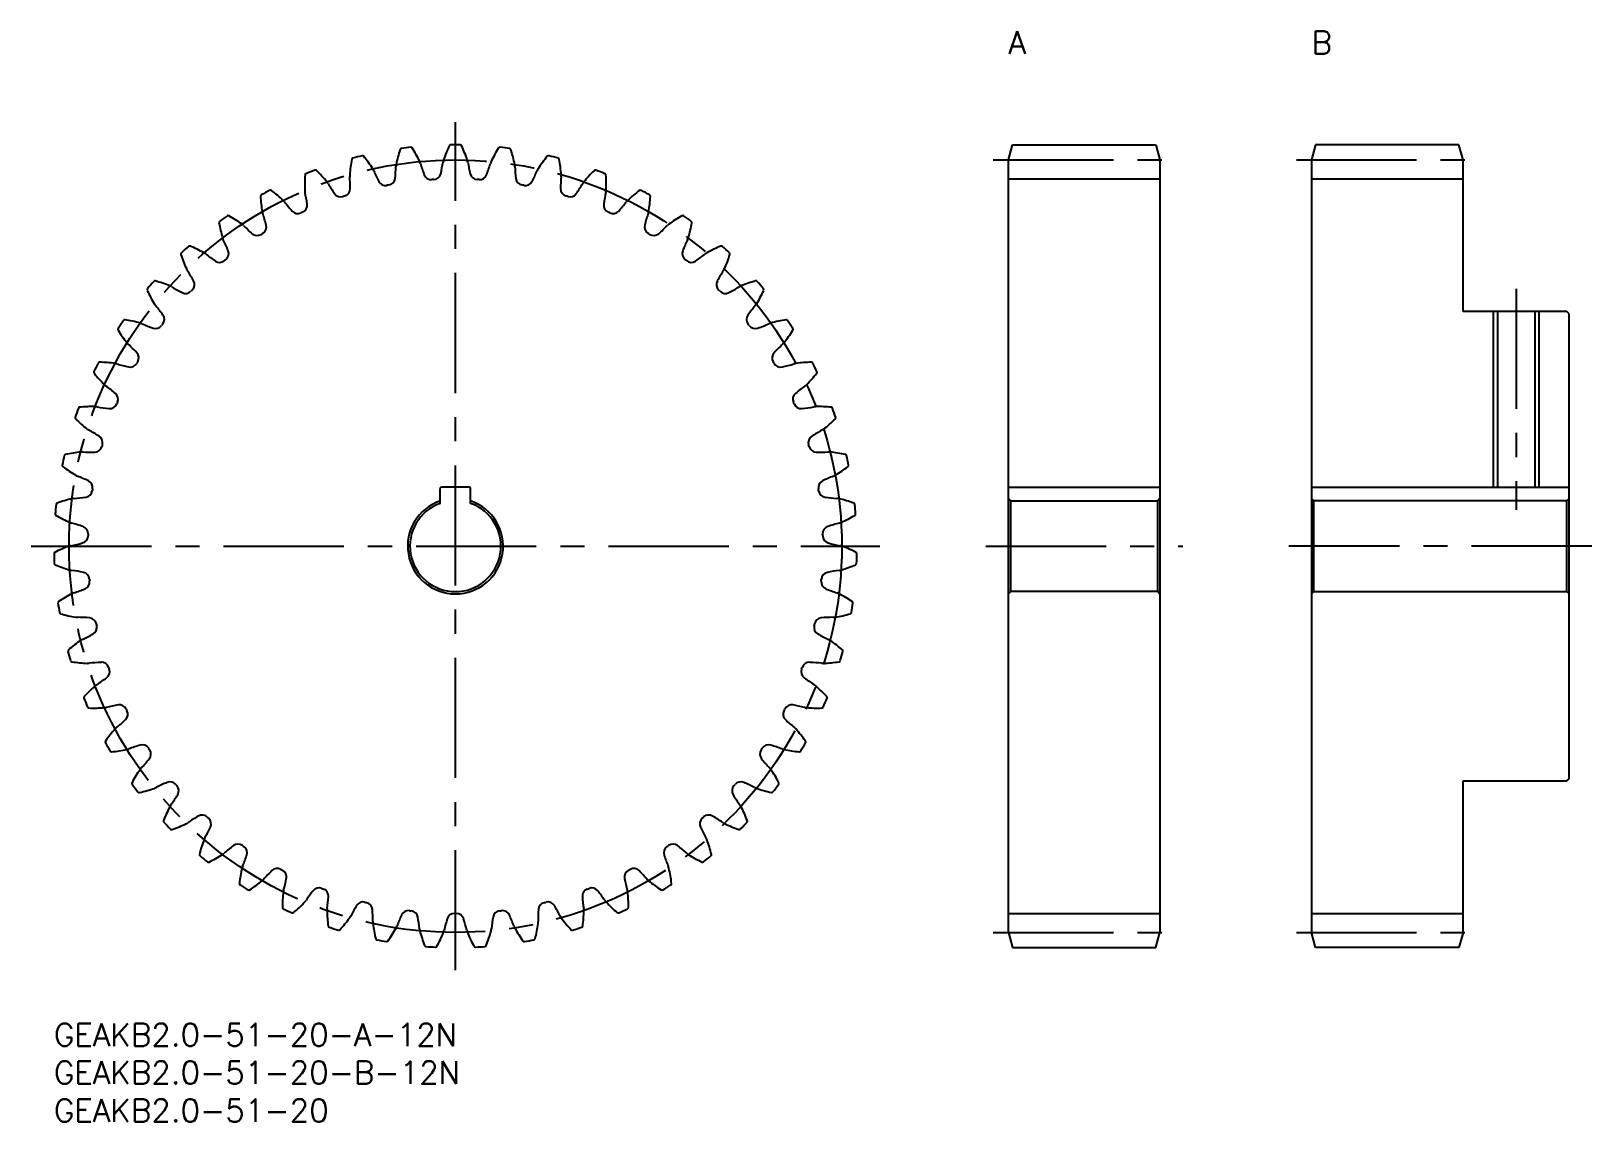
# Model space of a CAD drawing. Extents: x -3 to 203, y -13 to 131.
import ezdxf

# ---------------------------------------------------------------- set-up
doc = ezdxf.new("R2010")
doc.units = 0
doc.header["$LTSCALE"] = 0.5
doc.linetypes.add('CENTER', pattern=[50.8, 31.75, -6.35, 6.35, -6.35])
for name, color, linetype in [('MSM_CENTER', 1, 'CENTER'), ('MSM_CONTINUOUS', 7, 'CONTINUOUS'), ('MSM_NARROW', 5, 'CONTINUOUS'), ('MSM_PART_NUMBER', 7, 'CONTINUOUS')]:
    doc.layers.add(name, color=color, linetype=linetype)
doc.styles.get("Standard").update_dxf_attribs({"font": 'txt.shx', "height": 3, "bigfont": 'bigfont.shx'})

# ---------------------------------------------------------------- blocks, each defined once
blk = doc.blocks.new('*U2')
at = {"layer": 'MSM_PART_NUMBER'}
blk.add_text('GEAKB2.0-51-20-A-12N', height=3, dxfattribs=at).set_placement((0, -3))
blk = doc.blocks.new('*U3')
at = {"layer": 'MSM_PART_NUMBER'}
blk.add_text('GEAKB2.0-51-20-B-12N', height=3, dxfattribs=at).set_placement((0, -8))
blk = doc.blocks.new('*U4')
at = {"layer": 'MSM_PART_NUMBER'}
blk.add_text('GEAKB2.0-51-20', height=3, dxfattribs=at).set_placement((0, -13))
blk = doc.blocks.new('*U5')
at = {"layer": 'MSM_PART_NUMBER'}
blk.add_text('A', height=3, dxfattribs=at).set_placement((126, 128))
blk = doc.blocks.new('*U6')
at = {"layer": 'MSM_PART_NUMBER'}
blk.add_text('B', height=3, dxfattribs=at).set_placement((166, 128))

msp = doc.modelspace()

# ---------------------------------------------------------------- linework, layer by layer
at = {"layer": 'MSM_CENTER'}
for p, q in [((53, 7), (53, 119)), ((124, 114), (148, 114)), ((164, 114), (188, 114)), ((193, 97), (193, 67.8)), ((-3, 63), (109, 63)), ((123, 63), (149, 63)), ((203, 63), (163, 63)), ((124, 12), (148, 12)), ((164, 12), (188, 12))]:
    msp.add_line(p, q, dxfattribs=at)
msp.add_circle((53, 63), 51, dxfattribs=at)
at = {"layer": 'MSM_CONTINUOUS'}
for p, q in [((126, 114), (126.54, 116)), ((126.54, 116), (145.46, 116)), ((145.46, 116), (146, 114)), ((166.54, 116), (166, 114)), ((185.46, 116), (166.54, 116)), ((186, 114), (185.46, 116)), ((126, 12), (126, 114)), ((146, 114), (146, 12)), ((166, 114), (166, 12)), ((186, 94), (186, 114)), ((126, 111.5), (146, 111.5)), ((166, 111.5), (186, 111.5)), ((199.7, 94), (186, 94)), ((190.54, 94), (190.54, 70.8)), ((195.46, 94), (195.46, 70.8)), ((200, 93.7), (199.7, 94)), ((200, 32.3), (200, 93.7)), ((51, 68.66), (51, 70.6)), ((54.8, 70.8), (51.2, 70.8)), ((55, 68.66), (55, 70.6)), ((126, 70.8), (146, 70.8)), ((166, 70.8), (200, 70.8)), ((126.3, 69), (126, 69.3)), ((126.3, 57), (126.3, 69)), ((126.3, 69), (145.7, 69)), ((146, 69.3), (145.7, 69)), ((145.7, 57), (145.7, 69)), ((166, 69.3), (166.3, 69)), ((166.3, 57), (166.3, 69)), ((199.7, 69), (166.3, 69)), ((199.7, 69), (200, 69.3)), ((199.7, 57), (199.7, 69)), ((126, 56.7), (126.3, 57)), ((145.7, 57), (126.3, 57)), ((145.7, 57), (146, 56.7)), ((166.3, 57), (166, 56.7)), ((166.3, 57), (199.7, 57)), ((200, 56.7), (199.7, 57)), ((186, 32), (199.7, 32)), ((186, 12), (186, 32)), ((199.7, 32), (200, 32.3)), ((126, 14.5), (146, 14.5)), ((166, 14.5), (186, 14.5)), ((126, 12), (126.54, 10)), ((145.46, 10), (146, 12)), ((166.54, 10), (166, 12)), ((186, 12), (185.46, 10)), ((126.54, 10), (145.46, 10)), ((185.46, 10), (166.54, 10))]:
    msp.add_line(p, q, dxfattribs=at)
for centre, radius, start, end in [((61.85, 110.1), 17, 161.908, 168.8235), ((45.89, 115.32), 0.2, 97.7441, 161.9079), ((53, 63), 53, 96.3735, 97.7441), ((47.14, 115.47), 0.2, 32.2097, 96.3735), ((32.92, 106.52), 17, 25.2941, 32.2097), ((67.58, 108.66), 17, 154.8491, 161.7647), ((52.37, 115.8), 0.2, 90.6853, 154.8492), ((53, 63), 53, 89.3147, 90.6853), ((53.63, 115.8), 0.2, 25.1509, 89.3147), ((38.42, 108.66), 17, 18.2353, 25.1509), ((73.08, 106.52), 17, 147.7903, 154.7059), ((58.86, 115.47), 0.2, 83.6265, 147.7903), ((53, 63), 53, 82.2559, 83.6265), ((60.11, 115.32), 0.2, 18.092, 82.2559), ((44.15, 110.1), 17, 11.1765, 18.092), ((56, 110.83), 17, 168.9668, 175.8824), ((39.51, 114.05), 0.2, 104.803, 168.9668), ((53, 63), 53, 103.4323, 104.803), ((40.73, 114.36), 0.2, 39.2685, 103.4323), ((27.73, 103.72), 17, 32.3529, 39.2685), ((46.8, 113.08), 1.65, 168.8235, 177.8358), ((46.8, 113.08), 1.65, 16.2819, 25.2941), ((67.96, 119.27), 20.4, 196.3217, 200.7542), ((31.23, 117.01), 20.4, 346.3046, 350.7371), ((53, 113.46), 1.65, 161.7647, 170.777), ((53, 113.46), 1.65, 9.223, 18.2353), ((74.77, 117.01), 20.4, 189.2629, 193.6954), ((38.04, 119.27), 20.4, 339.2458, 343.6783), ((59.2, 113.08), 1.65, 154.7059, 163.7181), ((59.2, 113.08), 1.65, 2.1642, 11.1765), ((78.27, 103.72), 17, 140.7315, 147.6471), ((65.27, 114.36), 0.2, 76.5677, 140.7315), ((53, 63), 53, 75.197, 76.5677), ((66.49, 114.05), 0.2, 11.0332, 75.197), ((50, 110.83), 17, 4.1176, 11.0332), ((50.1, 110.84), 17, 176.0256, 182.9412), ((33.34, 112), 0.2, 111.8618, 176.0256), ((53, 63), 53, 110.4912, 111.8618), ((34.52, 112.46), 0.2, 46.3273, 110.4912), ((22.92, 100.31), 17, 39.4118, 46.3273), ((40.69, 111.93), 1.65, 175.8823, 184.8946), ((18.72, 110.07), 20.4, 0.4223, 4.8548), ((40.69, 111.93), 1.65, 23.3407, 32.3529), ((60.94, 120.68), 20.4, 203.3805, 207.813), ((44.03, 111.68), 1, 280.4381, 353.3635), ((24.76, 113.92), 20.4, 353.3635, 357.796), ((49.82, 112.4), 1, 200.7542, 273.6796), ((53, 63), 48.5, 93.3793, 93.6796), ((50.08, 112.41), 1, 273.3793, 346.3046), ((55.92, 112.41), 1, 193.6954, 266.6207), ((53, 63), 48.5, 86.3204, 86.6207), ((56.18, 112.4), 1, 266.3204, 339.2458), ((81.24, 113.92), 20.4, 182.204, 186.6365), ((61.97, 111.68), 1, 186.6365, 259.5619), ((45.06, 120.68), 20.4, 332.187, 336.6195), ((65.31, 111.93), 1.65, 147.6471, 156.6593), ((87.28, 110.07), 20.4, 175.1452, 179.5777), ((65.31, 111.93), 1.65, 355.1054, 4.1176), ((83.08, 100.31), 17, 133.6727, 140.5882), ((71.48, 112.46), 0.2, 69.5088, 133.6727), ((53, 63), 53, 68.1382, 69.5088), ((72.66, 112), 0.2, 3.9744, 68.1382), ((55.9, 110.84), 17, 357.0588, 3.9744), ((27.47, 109.22), 0.2, 118.9206, 183.0844), ((44.24, 110.12), 17, 183.0844, 190), ((53, 63), 53, 117.55, 118.9206), ((28.58, 109.81), 0.2, 53.3862, 117.55), ((18.56, 96.33), 17, 46.4706, 53.3862), ((34.77, 110.05), 1.65, 182.9412, 191.9534), ((13.19, 105.5), 20.4, 7.4811, 11.9136), ((34.77, 110.05), 1.65, 30.3995, 39.4118), ((53.79, 121.22), 20.4, 210.4393, 214.8718), ((37.87, 110.13), 1, 214.8718, 287.7972), ((53, 63), 48.5, 107.4969, 107.7972), ((38.12, 110.21), 1, 287.4969, 0.4223), ((43.78, 111.63), 1, 207.813, 280.7384), ((53, 63), 48.5, 100.4381, 100.7384), ((53, 63), 48.5, 79.2616, 79.5619), ((62.22, 111.63), 1, 259.2616, 332.187), ((67.88, 110.21), 1, 179.5777, 252.503), ((53, 63), 48.5, 72.2028, 72.5031), ((68.13, 110.13), 1, 252.2028, 325.1282), ((52.21, 121.22), 20.4, 325.1282, 329.5607), ((71.23, 110.05), 1.65, 140.5882, 149.6005), ((92.81, 105.5), 20.4, 168.0864, 172.5189), ((71.23, 110.05), 1.65, 348.0466, 357.0588), ((87.44, 96.33), 17, 126.6138, 133.5294), ((77.42, 109.81), 0.2, 62.45, 126.6138), ((53, 63), 53, 61.0794, 62.45), ((61.76, 110.12), 17, 350, 356.9156), ((78.53, 109.22), 0.2, 356.9156, 61.0794), ((29.13, 107.45), 1.65, 190, 199.0123), ((29.13, 107.45), 1.65, 37.4583, 46.4706), ((46.63, 120.88), 20.4, 217.4981, 221.9307), ((32.19, 107.91), 1, 221.9307, 294.856), ((32.43, 108.02), 1, 294.5557, 7.4811), ((73.57, 108.02), 1, 172.5189, 245.4442), ((73.81, 107.91), 1, 245.144, 318.0693), ((59.37, 120.88), 20.4, 318.0693, 322.5019), ((76.87, 107.45), 1.65, 133.5294, 142.5417), ((76.87, 107.45), 1.65, 340.9877, 350), ((21.98, 105.73), 0.2, 125.9794, 190.1432), ((38.52, 108.69), 17, 190.1433, 197.0588), ((53, 63), 53, 124.6088, 125.9794), ((23.01, 106.46), 0.2, 60.445, 124.6088), ((14.72, 91.84), 17, 53.5294, 60.445), ((23.85, 104.18), 1.65, 44.5171, 53.5294), ((39.56, 119.66), 20.4, 224.557, 228.9895), ((8.27, 100.28), 20.4, 14.5399, 18.9724), ((27.05, 105.15), 1, 301.6146, 14.5399), ((53, 63), 48.5, 114.5557, 114.856), ((53, 63), 48.5, 65.144, 65.4443), ((78.95, 105.15), 1, 165.4601, 238.3854), ((97.73, 100.28), 20.4, 161.0276, 165.4601), ((66.44, 119.66), 20.4, 311.0105, 315.443), ((82.15, 104.18), 1.65, 126.4706, 135.4829), ((91.28, 91.84), 17, 119.555, 126.4706), ((82.99, 106.46), 0.2, 55.3912, 119.555), ((53, 63), 53, 54.0206, 55.3912), ((67.48, 108.69), 17, 342.9412, 349.8567), ((84.02, 105.73), 0.2, 349.8567, 54.0206), ((23.85, 104.18), 1.65, 197.0588, 206.0711), ((4.03, 94.5), 20.4, 21.5987, 26.0313), ((26.83, 105.02), 1, 228.9895, 301.9149), ((53, 63), 48.5, 121.6146, 121.9149), ((53, 63), 48.5, 58.0851, 58.3854), ((79.17, 105.02), 1, 238.0852, 311.0105), ((101.97, 94.5), 20.4, 153.9687, 158.4013), ((82.15, 104.18), 1.65, 333.9289, 342.9412), ((16.96, 101.59), 0.2, 133.0385, 197.2021), ((33.01, 106.56), 17, 197.2021, 204.1176), ((53, 63), 53, 131.6676, 133.0383), ((17.9, 102.44), 0.2, 67.5038, 131.6676), ((11.47, 86.92), 17, 60.5882, 67.5038), ((19.01, 100.29), 1.65, 51.576, 60.5882), ((32.7, 117.58), 20.4, 231.6158, 236.0483), ((22.07, 101.65), 1, 308.6734, 21.5987), ((83.93, 101.65), 1, 158.4013, 231.3266), ((73.3, 117.58), 20.4, 303.9517, 308.3842), ((86.99, 100.29), 1.65, 119.4118, 128.424), ((94.53, 86.92), 17, 112.4962, 119.4118), ((88.1, 102.44), 0.2, 48.3324, 112.4962), ((53, 63), 53, 46.9617, 48.3324), ((72.99, 106.56), 17, 335.8824, 342.7979), ((89.04, 101.59), 0.2, 342.7979, 46.9617), ((19.01, 100.29), 1.65, 204.1176, 213.1299), ((0.53, 88.25), 20.4, 28.6576, 33.0901), ((21.87, 101.48), 1, 236.0483, 308.9737), ((53, 63), 48.5, 128.6734, 128.9737), ((53, 63), 48.5, 51.0263, 51.3266), ((84.13, 101.48), 1, 231.0263, 303.9517), ((105.47, 88.25), 20.4, 146.9099, 151.3424), ((86.99, 100.29), 1.65, 326.8701, 335.8823), ((12.5, 96.87), 0.2, 140.0973, 204.2609), ((53, 63), 53, 138.7265, 140.0971), ((13.32, 97.83), 0.2, 74.5626, 138.7265), ((8.85, 81.64), 17, 67.6471, 74.5626), ((14.68, 95.83), 1.65, 58.6348, 67.6471), ((26.15, 114.67), 20.4, 238.6746, 243.1071), ((53, 63), 48.5, 135.7322, 136.0325), ((17.55, 97.55), 1, 315.7322, 28.6576), ((88.45, 97.55), 1, 151.3424, 224.2678), ((53, 63), 48.5, 43.9675, 44.2678), ((79.85, 114.67), 20.4, 296.8929, 301.3254), ((91.32, 95.83), 1.65, 112.3529, 121.3652), ((97.15, 81.64), 17, 105.4374, 112.3529), ((92.68, 97.83), 0.2, 41.2735, 105.4374), ((53, 63), 53, 39.9029, 41.2735), ((93.5, 96.87), 0.2, 335.7391, 39.9029), ((27.81, 103.77), 17, 204.2609, 211.1765), ((14.68, 95.83), 1.65, 211.1765, 220.1887), ((-2.17, 81.61), 20.4, 35.7164, 40.1489), ((17.37, 97.37), 1, 243.1071, 316.0325), ((88.63, 97.37), 1, 223.9675, 296.8929), ((108.17, 81.61), 20.4, 139.8511, 144.2836), ((91.32, 95.83), 1.65, 319.8113, 328.8235), ((78.19, 103.77), 17, 328.8235, 335.7391), ((53, 63), 53, 145.7853, 147.1559), ((9.34, 92.69), 0.2, 81.6214, 145.7853), ((6.89, 76.07), 17, 74.7059, 81.6214), ((13.58, 92.93), 1, 322.791, 35.7164), ((92.42, 92.93), 1, 144.2836, 217.209), ((99.11, 76.07), 17, 98.3786, 105.2941), ((96.66, 92.69), 0.2, 34.2147, 98.3786), ((53, 63), 53, 32.8441, 34.2147), ((8.64, 91.64), 0.2, 147.1562, 211.3197), ((22.99, 100.37), 17, 211.3197, 218.2353), ((10.94, 90.87), 1.65, 65.6936, 74.7059), ((20, 110.98), 20.4, 245.7334, 250.166), ((13.42, 92.73), 1, 250.166, 323.0913), ((53, 63), 48.5, 142.791, 143.0913), ((53, 63), 48.5, 36.9087, 37.209), ((92.58, 92.73), 1, 216.9087, 289.834), ((86, 110.98), 20.4, 289.834, 294.2666), ((95.06, 90.87), 1.65, 105.2941, 114.3064), ((83.01, 100.37), 17, 321.7647, 328.6803), ((97.36, 91.64), 0.2, 328.6803, 32.8441), ((10.94, 90.87), 1.65, 218.2353, 227.2476), ((-4.04, 74.69), 20.4, 42.7752, 47.2077), ((110.04, 74.69), 20.4, 132.7923, 137.2248), ((95.06, 90.87), 1.65, 312.7524, 321.7647), ((53, 63), 53, 152.8441, 154.2147), ((6.02, 87.1), 0.2, 88.6803, 152.8441), ((5.63, 70.3), 17, 81.7647, 88.6803), ((7.83, 85.49), 1.65, 72.7524, 81.7647), ((14.36, 106.56), 20.4, 252.7923, 257.2248), ((10.07, 87.64), 1, 257.2248, 330.1501), ((10.2, 87.86), 1, 329.8498, 42.7752), ((53, 63), 48.5, 149.8499, 150.1501), ((95.8, 87.86), 1, 137.2248, 210.1501), ((53, 63), 48.5, 29.8498, 30.1501), ((95.93, 87.64), 1, 209.8499, 282.7752), ((91.64, 106.56), 20.4, 282.7752, 287.2077), ((98.17, 85.49), 1.65, 98.2353, 107.2476), ((100.37, 70.3), 17, 91.3197, 98.2353), ((99.98, 87.1), 0.2, 27.1559, 91.3197), ((53, 63), 53, 25.7853, 27.1559), ((5.46, 85.97), 0.2, 154.215, 218.3786), ((18.63, 96.4), 17, 218.3786, 225.2941), ((87.37, 96.4), 17, 314.7059, 321.6214), ((100.54, 85.97), 0.2, 321.6214, 25.7853), ((7.83, 85.49), 1.65, 225.2941, 234.3064), ((-5.05, 67.59), 20.4, 49.834, 54.2666), ((7.47, 82.41), 1, 336.9087, 49.834), ((98.53, 82.41), 1, 130.166, 203.0913), ((111.05, 67.59), 20.4, 125.7334, 130.166), ((98.17, 85.49), 1.65, 305.6936, 314.7059), ((53, 63), 53, 159.9029, 161.2735), ((3.41, 81.14), 0.2, 95.7391, 159.9029), ((5.09, 64.43), 17, 88.8235, 95.7391), ((5.41, 79.77), 1.65, 79.8113, 88.8235), ((9.3, 101.48), 20.4, 259.8511, 264.2836), ((7.36, 82.17), 1, 264.2836, 337.209), ((53, 63), 48.5, 156.9087, 157.209), ((53, 63), 48.5, 22.791, 23.0913), ((98.64, 82.17), 1, 202.791, 275.7164), ((96.7, 101.48), 20.4, 275.7164, 280.1489), ((100.59, 79.77), 1.65, 91.1765, 100.1887), ((100.91, 64.43), 17, 84.2609, 91.1765), ((102.59, 81.14), 0.2, 20.0971, 84.2609), ((53, 63), 53, 18.7265, 20.0971), ((3, 79.95), 0.2, 161.2738, 225.4374), ((14.78, 91.92), 17, 225.4374, 232.3529), ((5.41, 79.77), 1.65, 232.3529, 241.3652), ((-5.17, 60.42), 20.4, 56.8929, 61.3254), ((111.17, 60.42), 20.4, 118.6746, 123.1071), ((100.59, 79.77), 1.65, 298.6348, 307.6471), ((91.22, 91.92), 17, 307.6471, 314.5626), ((103, 79.95), 0.2, 314.5626, 18.7265), ((5.43, 76.67), 1, 343.9675, 56.8929), ((53, 63), 48.5, 163.9675, 164.2678), ((100.57, 76.67), 1, 123.1071, 196.0325), ((53, 63), 48.5, 15.7322, 16.0325), ((53, 63), 53, 166.9617, 168.3324), ((1.56, 74.91), 0.2, 102.7979, 166.9617), ((5.28, 58.53), 17, 95.8824, 102.7979), ((3.71, 73.79), 1.65, 86.8701, 95.8823), ((4.9, 95.82), 20.4, 266.9099, 271.3424), ((5.35, 76.42), 1, 271.3424, 344.2678), ((100.65, 76.42), 1, 195.7322, 268.6576), ((101.1, 95.82), 20.4, 268.6576, 273.0901), ((102.29, 73.79), 1.65, 84.1176, 93.1299), ((100.72, 58.53), 17, 77.2021, 84.1176), ((104.44, 74.91), 0.2, 13.0383, 77.2021), ((53, 63), 53, 11.6676, 13.0383), ((1.29, 73.68), 0.2, 168.3326, 232.4962), ((11.52, 87.01), 17, 232.4962, 239.4118), ((3.71, 73.79), 1.65, 239.4118, 248.424), ((-4.41, 53.29), 20.4, 63.9517, 68.3842), ((110.41, 53.29), 20.4, 111.6158, 116.0483), ((102.29, 73.79), 1.65, 291.576, 300.5882), ((94.48, 87.01), 17, 300.5882, 307.5038), ((104.71, 73.68), 0.2, 307.5038, 11.6676), ((4.07, 70.46), 1, 278.4013, 351.3266), ((4.11, 70.72), 1, 351.0263, 63.9517), ((53, 63), 48.5, 171.0263, 171.3266), ((51.2, 70.6), 0.2, 90, 180), ((54.8, 70.6), 0.2, 0, 90), ((101.89, 70.72), 1, 116.0483, 188.9737), ((53, 63), 48.5, 8.6734, 8.9737), ((101.93, 70.46), 1, 188.6734, 261.5987), ((53, 63), 53, 174.0206, 175.3912), ((0.49, 68.5), 0.2, 109.8567, 174.0206), ((6.19, 52.7), 17, 102.9412, 109.8567), ((2.76, 67.66), 1.65, 93.9289, 102.9412), ((1.23, 89.66), 20.4, 273.9687, 278.4013), ((53, 63), 6.3, 108.5094, 71.4906), ((53, 63), 6, 109.4712, 70.5288), ((104.77, 89.66), 20.4, 261.5987, 266.0313), ((103.24, 67.66), 1.65, 77.0588, 86.0711), ((99.81, 52.7), 17, 70.1433, 77.0588), ((105.51, 68.5), 0.2, 5.9794, 70.1433), ((53, 63), 53, 4.6088, 5.9794), ((0.37, 67.24), 0.2, 175.3915, 239.555), ((8.88, 81.73), 17, 239.555, 246.4706), ((2.76, 67.66), 1.65, 246.4706, 255.4829), ((-2.79, 46.31), 20.4, 71.0105, 75.443), ((108.79, 46.31), 20.4, 104.557, 108.9895), ((103.24, 67.66), 1.65, 284.5171, 293.5294), ((97.12, 81.73), 17, 293.5294, 300.445), ((105.63, 67.24), 0.2, 300.445, 4.6088), ((3.52, 64.39), 1, 285.4601, 358.3854), ((3.53, 64.65), 1, 358.0851, 71.0105), ((53, 63), 48.5, 178.0851, 178.3854), ((102.47, 64.65), 1, 108.9895, 181.9149), ((53, 63), 48.5, 1.6146, 1.9149), ((102.48, 64.39), 1, 181.6146, 254.5399), ((0.21, 62.01), 0.2, 116.9156, 181.0794), ((53, 63), 53, 181.0794, 182.45), ((7.81, 47.03), 17, 110, 116.9156), ((2.57, 61.45), 1.65, 100.9877, 110), ((-1.65, 83.09), 20.4, 281.0276, 285.4601), ((107.65, 83.09), 20.4, 254.5399, 258.9724), ((103.43, 61.45), 1.65, 70, 79.0123), ((98.19, 47.03), 17, 63.0844, 70), ((105.79, 62.01), 0.2, 358.9206, 63.0844), ((53, 63), 53, 357.55, 358.9206), ((0.25, 60.74), 0.2, 182.45, 246.6139), ((6.92, 76.16), 17, 246.6138, 253.5294), ((2.57, 61.45), 1.65, 253.5294, 262.5417), ((-0.31, 39.58), 20.4, 78.0693, 82.5019), ((106.31, 39.58), 20.4, 97.4981, 101.9307), ((103.43, 61.45), 1.65, 277.4583, 286.4706), ((99.08, 76.16), 17, 286.4706, 293.3862), ((105.75, 60.74), 0.2, 293.3862, 357.55), ((3.7, 58.56), 1, 5.144, 78.0693), ((3.72, 58.3), 1, 292.5189, 5.4443), ((53, 63), 48.5, 185.144, 185.4443), ((53, 63), 48.5, 354.5557, 354.856), ((102.28, 58.3), 1, 174.5558, 247.4811), ((102.3, 58.56), 1, 101.9307, 174.856), ((0.73, 55.53), 0.2, 123.9744, 188.1382), ((10.12, 41.59), 17, 117.0588, 123.9744), ((3.14, 55.26), 1.65, 108.0466, 117.0588), ((-3.71, 76.22), 20.4, 288.0864, 292.5189), ((109.71, 76.22), 20.4, 247.4811, 251.9136), ((102.86, 55.26), 1.65, 62.9412, 71.9534), ((95.88, 41.59), 17, 56.0256, 62.9412), ((105.27, 55.53), 0.2, 351.8618, 56.0256), ((53, 63), 53, 188.1382, 189.5088), ((0.93, 54.28), 0.2, 189.5091, 253.6727), ((5.65, 70.4), 17, 253.6727, 260.5882), ((3.14, 55.26), 1.65, 260.5882, 269.6005), ((2.97, 33.21), 20.4, 85.1282, 89.5607), ((103.03, 33.21), 20.4, 90.4393, 94.8718), ((102.86, 55.26), 1.65, 270.3995, 279.4118), ((100.35, 70.4), 17, 279.4118, 286.3273), ((105.07, 54.28), 0.2, 286.3273, 350.4912), ((53, 63), 53, 350.4912, 351.8618), ((4.62, 52.54), 1, 12.2028, 85.1282), ((4.67, 52.28), 1, 299.5777, 12.5031), ((53, 63), 48.5, 192.2028, 192.5031), ((101.33, 52.28), 1, 167.4969, 240.4223), ((53, 63), 48.5, 347.4969, 347.7972), ((101.38, 52.54), 1, 94.8718, 167.7972), ((13.08, 36.49), 17, 124.1176, 131.0332), ((4.47, 49.19), 1.65, 115.1054, 124.1176), ((-4.9, 69.16), 20.4, 295.1452, 299.5777), ((110.9, 69.16), 20.4, 240.4223, 244.8548), ((101.53, 49.19), 1.65, 55.8824, 64.8946), ((92.92, 36.49), 17, 48.9668, 55.8824), ((2.05, 49.16), 0.2, 131.0332, 195.197), ((53, 63), 53, 195.197, 196.5677), ((2.39, 47.94), 0.2, 196.5679, 260.7315), ((5.1, 64.52), 17, 260.7315, 267.6471), ((4.47, 49.19), 1.65, 267.6471, 276.6593), ((7.01, 27.28), 20.4, 92.187, 96.6195), ((6.27, 46.67), 1, 19.2616, 92.187), ((99.73, 46.67), 1, 87.813, 160.7384), ((98.99, 27.28), 20.4, 83.3805, 87.813), ((101.53, 49.19), 1.65, 263.3407, 272.3529), ((100.9, 64.52), 17, 272.3529, 279.2685), ((103.61, 47.94), 0.2, 279.2685, 343.4323), ((53, 63), 53, 343.4323, 344.803), ((103.95, 49.16), 0.2, 344.803, 48.9668), ((-5.22, 61.99), 20.4, 302.204, 306.6365), ((6.36, 46.43), 1, 306.6365, 19.5619), ((53, 63), 48.5, 199.2616, 199.5619), ((99.64, 46.43), 1, 160.4381, 233.3635), ((53, 63), 48.5, 340.4381, 340.7384), ((111.22, 61.99), 20.4, 233.3635, 237.796), ((16.64, 31.78), 17, 131.1765, 138.092), ((6.53, 43.33), 1.65, 122.1642, 131.1765), ((99.47, 43.33), 1.65, 48.8235, 57.8358), ((89.36, 31.78), 17, 41.908, 48.8235), ((4.13, 43), 0.2, 138.092, 202.2559), ((53, 63), 53, 202.2559, 203.6265), ((4.63, 41.84), 0.2, 203.6265, 267.7903), ((5.27, 58.63), 17, 267.7903, 274.7059), ((6.53, 43.33), 1.65, 274.7059, 283.7181), ((11.75, 21.9), 20.4, 99.2458, 103.6783), ((8.63, 41.05), 1, 26.3204, 99.2458), ((8.75, 40.82), 1, 313.6954, 26.6207), ((53, 63), 48.5, 206.3204, 206.6207), ((97.25, 40.82), 1, 153.3792, 226.3046), ((53, 63), 48.5, 333.3793, 333.6796), ((97.37, 41.05), 1, 80.7542, 153.6796), ((94.25, 21.9), 20.4, 76.3217, 80.7542), ((99.47, 43.33), 1.65, 256.2819, 265.2941), ((100.73, 58.63), 17, 265.2941, 272.2097), ((101.37, 41.84), 0.2, 272.2097, 336.3735), ((53, 63), 53, 336.3735, 337.7441), ((101.87, 43), 0.2, 337.7441, 41.908), ((-4.65, 54.85), 20.4, 309.2629, 313.6954), ((110.65, 54.85), 20.4, 226.3046, 230.7371), ((6.96, 37.15), 0.2, 145.1509, 209.3147), ((20.75, 27.55), 17, 138.2353, 145.1509), ((9.3, 37.77), 1.65, 129.223, 138.2353), ((96.7, 37.77), 1.65, 41.7647, 50.777), ((85.25, 27.55), 17, 34.8491, 41.7647), ((99.04, 37.15), 0.2, 330.6853, 34.8491), ((53, 63), 53, 209.3147, 210.6853), ((7.59, 36.05), 0.2, 210.6853, 274.8491), ((6.17, 52.79), 17, 274.8491, 281.7647), ((9.3, 37.77), 1.65, 281.7647, 290.777), ((17.11, 17.15), 20.4, 106.3046, 110.7371), ((11.67, 35.77), 1, 33.3792, 106.3046), ((53, 63), 48.5, 213.3793, 213.6796), ((11.81, 35.55), 1, 320.7542, 33.6796), ((94.19, 35.55), 1, 146.3205, 219.2458), ((53, 63), 48.5, 326.3204, 326.6207), ((94.33, 35.77), 1, 73.6954, 146.6207), ((88.89, 17.15), 20.4, 69.2629, 73.6954), ((96.7, 37.77), 1.65, 249.223, 258.2353), ((99.83, 52.79), 17, 258.2353, 265.1509), ((98.41, 36.05), 0.2, 265.1509, 329.3147), ((53, 63), 53, 329.3147, 330.6853), ((25.35, 23.85), 17, 145.2941, 152.2097), ((12.73, 32.59), 1.65, 136.2819, 145.2941), ((-3.22, 47.82), 20.4, 316.3217, 320.7542), ((109.22, 47.82), 20.4, 219.2458, 223.6783), ((93.27, 32.59), 1.65, 34.7059, 43.7181), ((80.65, 23.85), 17, 27.7903, 34.7059), ((10.49, 31.69), 0.2, 152.2097, 216.3735), ((53, 63), 53, 216.3735, 217.7441), ((7.78, 47.12), 17, 281.908, 288.8235), ((12.73, 32.59), 1.65, 288.8235, 297.8358), ((23.02, 13.08), 20.4, 113.3635, 117.796), ((15.33, 30.89), 1, 40.4381, 113.3635), ((53, 63), 48.5, 220.4381, 220.7384), ((15.49, 30.7), 1, 327.813, 40.7384), ((90.51, 30.7), 1, 139.2616, 212.187), ((53, 63), 48.5, 319.2616, 319.5619), ((90.67, 30.89), 1, 66.6365, 139.5619), ((82.98, 13.08), 20.4, 62.204, 66.6365), ((93.27, 32.59), 1.65, 242.1642, 251.1765), ((98.22, 47.12), 17, 251.1765, 258.092), ((53, 63), 53, 322.2559, 323.6265), ((95.51, 31.69), 0.2, 323.6262, 27.7903), ((11.25, 30.68), 0.2, 217.7441, 281.908), ((16.78, 27.87), 1.65, 143.3407, 152.3529), ((-0.92, 41.03), 20.4, 323.3805, 327.813), ((106.92, 41.03), 20.4, 212.187, 216.6195), ((89.22, 27.87), 1.65, 27.6471, 36.6593), ((94.75, 30.68), 0.2, 258.092, 322.2559), ((30.37, 20.75), 17, 152.3529, 159.2685), ((29.38, 9.78), 20.4, 120.4223, 124.8548), ((19.56, 26.51), 1, 47.4969, 120.4223), ((53, 63), 48.5, 227.4969, 227.7972), ((19.75, 26.33), 1, 334.8718, 47.7972), ((86.25, 26.33), 1, 132.2028, 205.1282), ((53, 63), 48.5, 312.2028, 312.5031), ((86.44, 26.51), 1, 59.5777, 132.503), ((76.62, 9.78), 20.4, 55.1452, 59.5777), ((75.63, 20.75), 17, 20.7315, 27.6471), ((14.66, 26.7), 0.2, 159.2685, 223.4323), ((53, 63), 53, 223.4323, 224.803), ((15.54, 25.79), 0.2, 224.803, 288.9668), ((10.08, 41.68), 17, 288.9668, 295.8824), ((16.78, 27.87), 1.65, 295.8824, 304.8946), ((2.18, 34.57), 20.4, 330.4393, 334.8718), ((103.82, 34.57), 20.4, 205.1282, 209.5607), ((89.22, 27.87), 1.65, 235.1054, 244.1176), ((95.92, 41.68), 17, 244.1176, 251.0332), ((90.46, 25.79), 0.2, 251.0332, 315.197), ((53, 63), 53, 315.197, 316.5677), ((91.34, 26.7), 0.2, 316.5677, 20.7315), ((35.73, 18.29), 17, 159.4118, 166.3273), ((21.37, 23.69), 1.65, 150.3995, 159.4118), ((36.1, 7.28), 20.4, 127.4811, 131.9136), ((24.29, 22.67), 1, 54.5557, 127.4811), ((53, 63), 48.5, 234.5557, 234.856), ((24.51, 22.52), 1, 341.9307, 54.856), ((81.49, 22.52), 1, 125.144, 198.0693), ((53, 63), 48.5, 305.144, 305.4443), ((81.71, 22.67), 1, 52.5189, 125.4443), ((69.9, 7.28), 20.4, 48.0864, 52.5189), ((84.63, 23.69), 1.65, 20.5882, 29.6005), ((70.27, 18.29), 17, 13.6727, 20.5882), ((19.41, 22.26), 0.2, 166.3273, 230.4912), ((53, 63), 53, 230.4912, 231.8618), ((20.39, 21.47), 0.2, 231.8618, 296.0256), ((13.02, 36.57), 17, 296.0256, 302.9412), ((21.37, 23.69), 1.65, 302.9412, 311.9534), ((26.44, 20.1), 1.65, 157.4583, 166.4706), ((6.06, 28.54), 20.4, 337.4981, 341.9307), ((99.94, 28.54), 20.4, 198.0693, 202.5019), ((79.56, 20.1), 1.65, 13.5294, 22.5417), ((84.63, 23.69), 1.65, 228.0466, 237.0588), ((92.98, 36.57), 17, 237.0588, 243.9744), ((85.61, 21.47), 0.2, 243.9744, 308.1382), ((53, 63), 53, 308.1382, 309.5088), ((86.59, 22.26), 0.2, 309.5088, 13.6726), ((41.36, 16.51), 17, 166.4706, 173.3862), ((16.57, 31.86), 17, 303.0844, 310), ((26.44, 20.1), 1.65, 310, 319.0123), ((43.07, 5.62), 20.4, 134.5399, 138.9724), ((29.47, 19.45), 1, 61.6145, 134.5399), ((53, 63), 48.5, 241.6146, 241.9149), ((29.7, 19.33), 1, 348.9895, 61.9149), ((10.65, 23.03), 20.4, 344.557, 348.9895), ((76.3, 19.33), 1, 118.0851, 191.0105), ((95.35, 23.03), 20.4, 191.0105, 195.443), ((53, 63), 48.5, 298.0851, 298.3854), ((76.53, 19.45), 1, 45.4601, 118.3854), ((62.93, 5.62), 20.4, 41.0276, 45.4601), ((79.56, 20.1), 1.65, 220.9877, 230), ((89.43, 31.86), 17, 230, 236.9156), ((64.64, 16.51), 17, 6.6138, 13.5294), ((24.67, 18.44), 0.2, 173.3862, 237.55), ((53, 63), 53, 237.55, 238.9206), ((25.74, 17.78), 0.2, 238.9206, 303.0844), ((47.16, 15.43), 17, 173.5294, 180.445), ((31.91, 17.16), 1.65, 164.5171, 173.5294), ((50.2, 4.84), 20.4, 141.5987, 146.0313), ((35, 16.89), 1, 68.6734, 141.5987), ((53, 63), 48.5, 248.6734, 248.9737), ((35.24, 16.8), 1, 356.0483, 68.9737), ((15.89, 18.13), 20.4, 351.6158, 356.0483), ((70.76, 16.8), 1, 111.0263, 183.9517), ((90.11, 18.13), 20.4, 183.9517, 188.3842), ((53, 63), 48.5, 291.0263, 291.3266), ((71, 16.89), 1, 38.4013, 111.3266), ((55.8, 4.84), 20.4, 33.9687, 38.4013), ((74.09, 17.16), 1.65, 6.4706, 15.4829), ((58.84, 15.43), 17, 359.555, 6.4706), ((80.26, 17.78), 0.2, 236.9156, 301.0794), ((53, 63), 53, 301.0794, 302.45), ((81.33, 18.44), 0.2, 302.45, 6.6138), ((30.36, 15.3), 0.2, 180.445, 244.6088), ((53, 63), 53, 244.6088, 245.9794), ((31.51, 14.77), 0.2, 245.9794, 310.1433), ((20.68, 27.62), 17, 310.1433, 317.0588), ((31.91, 17.16), 1.65, 317.0588, 326.0711), ((37.7, 14.92), 1.65, 171.576, 180.5882), ((53.05, 15.07), 17, 180.5882, 187.5038), ((57.37, 4.94), 20.4, 148.6576, 153.0901), ((40.8, 15.03), 1, 75.7322, 148.6576), ((53, 63), 48.5, 255.7322, 256.0325), ((41.05, 14.96), 1, 3.1071, 76.0325), ((21.68, 13.91), 20.4, 358.6746, 3.1071), ((46.79, 13.89), 1, 82.791, 155.7164), ((53, 63), 48.5, 262.791, 263.0913), ((47.05, 13.86), 1, 10.166, 83.0913), ((52.87, 13.5), 1, 89.8498, 162.7752), ((53, 63), 48.5, 269.8499, 270.1501), ((53.13, 13.5), 1, 17.2248, 90.1501), ((58.95, 13.86), 1, 96.9087, 169.834), ((53, 63), 48.5, 276.9087, 277.209), ((59.21, 13.89), 1, 24.2836, 97.209), ((84.32, 13.91), 20.4, 176.8929, 181.3254), ((64.95, 14.96), 1, 103.9675, 176.8929), ((53, 63), 48.5, 283.9675, 284.2678), ((65.2, 15.03), 1, 31.3424, 104.2678), ((48.63, 4.94), 20.4, 26.9099, 31.3424), ((52.95, 15.07), 17, 352.4962, 359.4118), ((68.3, 14.92), 1.65, 359.4118, 8.424), ((74.09, 17.16), 1.65, 213.9289, 222.9412), ((85.32, 27.62), 17, 222.9412, 229.8567), ((74.49, 14.77), 0.2, 229.8567, 294.0206), ((53, 63), 53, 294.0206, 295.3912), ((75.64, 15.3), 0.2, 295.3912, 359.555), ((36.39, 12.88), 0.2, 187.5038, 251.6676), ((53, 63), 53, 251.6676, 253.0383), ((37.6, 12.5), 0.2, 253.0383, 317.2021), ((25.27, 23.91), 17, 317.2021, 324.1176), ((37.7, 14.92), 1.65, 324.1176, 333.1299), ((43.73, 13.4), 1.65, 178.6348, 187.6471), ((58.94, 15.44), 17, 187.6471, 194.5626), ((30.28, 20.8), 17, 324.2609, 331.1765), ((43.73, 13.4), 1.65, 331.1765, 340.1887), ((64.47, 5.91), 20.4, 155.7164, 160.1489), ((27.95, 10.44), 20.4, 5.7334, 10.166), ((49.89, 12.64), 1.65, 185.6936, 194.7059), ((71.4, 7.76), 20.4, 162.7752, 167.2077), ((34.6, 7.76), 20.4, 12.7923, 17.2248), ((56.11, 12.64), 1.65, 345.2941, 354.3064), ((78.05, 10.44), 20.4, 169.834, 174.2666), ((41.53, 5.91), 20.4, 19.8511, 24.2836), ((62.27, 13.4), 1.65, 199.8113, 208.8235), ((75.72, 20.8), 17, 208.8235, 215.7391), ((47.06, 15.44), 17, 345.4374, 352.3529), ((62.27, 13.4), 1.65, 352.3529, 1.3652), ((68.3, 14.92), 1.65, 206.8701, 215.8824), ((80.73, 23.91), 17, 215.8824, 222.7979), ((68.4, 12.5), 0.2, 222.7979, 286.9617), ((53, 63), 53, 286.9617, 288.3324), ((69.61, 12.88), 0.2, 288.3324, 352.4962), ((42.68, 11.22), 0.2, 194.5626, 258.7265), ((53, 63), 53, 258.7265, 260.0971), ((43.92, 10.99), 0.2, 260.0971, 324.2609), ((64.74, 16.53), 17, 194.7059, 201.6214), ((35.64, 18.33), 17, 331.3197, 338.2353), ((49.89, 12.64), 1.65, 338.2353, 347.2476), ((56.11, 12.64), 1.65, 192.7524, 201.7647), ((70.36, 18.33), 17, 201.7647, 208.6803), ((41.26, 16.53), 17, 338.3786, 345.2941), ((62.08, 10.99), 0.2, 215.7391, 279.9029), ((53, 63), 53, 279.9029, 281.2735), ((63.32, 11.22), 0.2, 281.2735, 345.4374), ((49.12, 10.34), 0.2, 201.6214, 265.7853), ((53, 63), 53, 265.7853, 267.1559), ((50.38, 10.27), 0.2, 267.1559, 331.3197), ((55.62, 10.27), 0.2, 208.6803, 272.8441), ((53, 63), 53, 272.8441, 274.2147), ((56.88, 10.34), 0.2, 274.2147, 338.3786)]:
    msp.add_arc(centre, radius, start, end, dxfattribs=at)
at = {"layer": 'MSM_NARROW'}
for p, q in [((190, 94), (190, 70.8)), ((196, 94), (196, 70.8))]:
    msp.add_line(p, q, dxfattribs=at)

# ---------------------------------------------------------------- block references
at = {"layer": 'MSM_CONTINUOUS'}
for name in ['*U5', '*U6', '*U2', '*U3', '*U4']:
    msp.add_blockref(name, (0, 0), dxfattribs=at)

doc.saveas('drawing.dxf')
